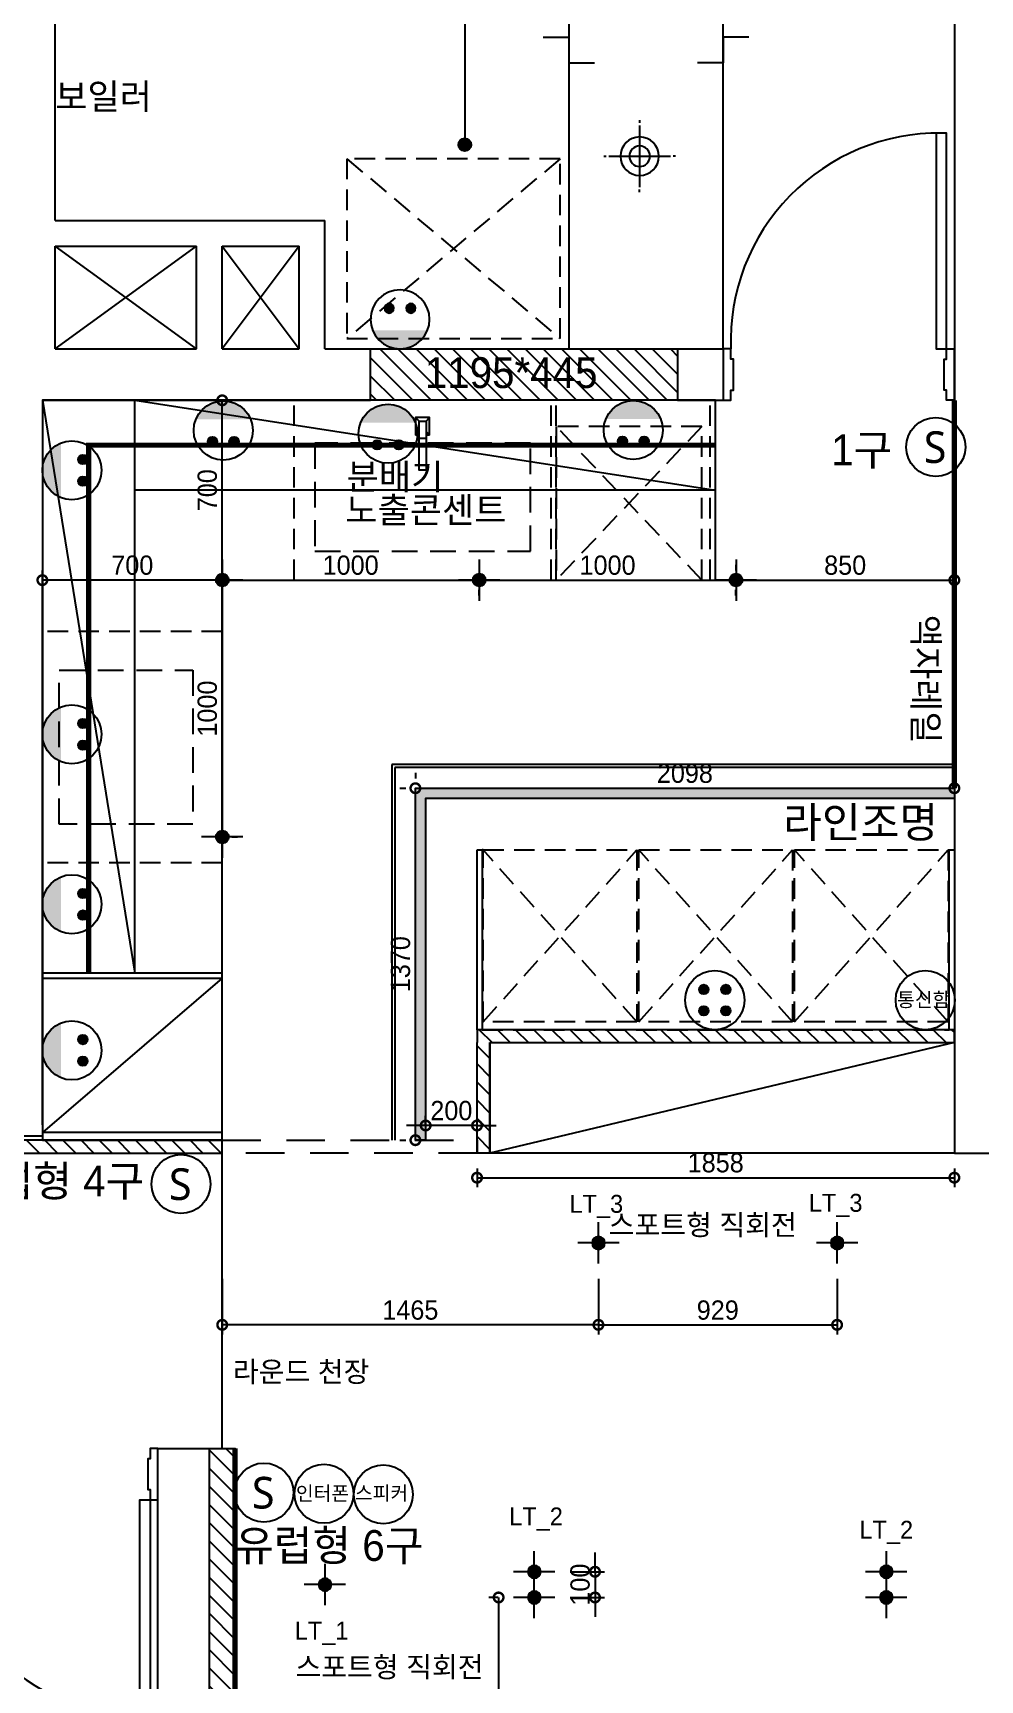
# Model space of a CAD drawing. Header units: inches. Extents: x -63256 to 33689, y -34490 to 100230.
# Drawn here: x 1653 to 5340, y -17154 to -10743 of the extents above; entities that cross this region are included whole.
import ezdxf

# ---------------------------------------------------------------- set-up
doc = ezdxf.new("R2010")
doc.units = ezdxf.units.IN
doc.header["$LTSCALE"] = 100
doc.header["$MEASUREMENT"] = 0
for name, pattern in [('DASHEDX2', [1.5, 1, -0.5]), ('DH-HID2', [1.2, 0.8, -0.4]), ('HID', [2.5, 1.5, -1]), ('HIDDEN', [0.375, 0.25, -0.125])]:
    doc.linetypes.add(name, pattern=pattern)
for name, color, linetype in [('0-ELC TEXT', 7, 'Continuous'), ('03-WAL NEW', 3, 'Continuous'), ('06-FUR', 6, 'Continuous'), ('06-LIGHT', 4, 'Continuous'), ('07-DIM WAL', 5, 'Continuous'), ('3.기호.계단선', 30, 'Continuous'), ('C-WIN', 4, 'Continuous'), ('CEIL-DOOR', 6, 'Continuous'), ('CEIL-LIGHT', 7, 'Continuous'), ('CO-DO-FR', 7, 'Continuous'), ('CO-DOOR', 8, 'Continuous'), ('FORM(YOURNAME)-1', 1, 'Continuous'), ('FU-FURM', 251, 'DH-HID2'), ('fur', 6, 'Continuous'), ('HAT', 5, 'Continuous'), ('Layer 1', 7, 'Continuous'), ('RC-LIGHT', 7, 'Continuous'), ('U-LANP', 6, 'Continuous'), ('도면층2', 2, 'Continuous'), ('설비', 140, 'Continuous')]:
    doc.layers.add(name, color=color, linetype=linetype)
doc.styles.add('스타일1', font='')
doc.styles.add('코레일둥고', font='')
doc.styles.get('스타일1').set_extended_font_data('HYwulM')
doc.styles.get('코레일둥고').set_extended_font_data('Korail Round Gothic Medium')
doc.dimstyles.new('30', dxfattribs={"dimscale": 30, "dimtxt": 2.5, "dimasz": 2.5, "dimexe": 1.25, "dimexo": 2, "dimtad": 1, "dimdec": 0, "dimtxsty": '스타일1', "dimblk": 'DOTSMALL', "dimcen": 2.5, "dimclrd": 1, "dimclre": 1, "dimclrt": 2, "dimadec": 0, "dimazin": 0, "dimtfac": 1, "dimtix": 1, "dimtmove": 0, "dimatfit": 3, "dimldrblk": 'DOTSMALL', "dimfxl": 1.25, "dimarcsym": 0})
pattern_1 = [(135, (98436.96, -346196.736), (-35.355339, -35.355339), [])]

# ---------------------------------------------------------------- blocks, each defined once
blk = doc.blocks.new('1')
at = {"linetype": 'Continuous'}
h = blk.add_hatch(color=4, dxfattribs=at)
h.dxf.hatch_style = 1
edge = h.paths.add_edge_path()
edge.add_arc((11539653, -14273504), 37.5, 0, 360)
at = {"color": 1, "linetype": 'Continuous'}
for p, q in [((11539653, -14273637), (11539653, -14273370)), ((11539520, -14273504), (11539787, -14273504))]:
    blk.add_line(p, q, dxfattribs=at)
at = {"color": 4, "linetype": 'Continuous'}
for radius in [41.5, 37.5]:
    blk.add_circle((11539653, -14273504), radius, dxfattribs=at)
blk = doc.blocks.new('_DOTSMALL')
at = {"color": 0, "linetype": 'ByBlock', "const_width": 0.5}
blk.add_lwpolyline([(-0.0625, 0, 1), (0.0625, 0, 1)], format="xyb", close=True, dxfattribs=at)
blk = doc.blocks.new('*D370')
at = {"layer": '07-DIM WAL', "color": 1, "lineweight": -2, "transparency": 16777216}
for p, q in [((3081.7, -13682.5), (3104.2, -13682.5)), ((3141.7, -15052.5), (3141.7, -13682.5)), ((3081.7, -15052.5), (3104.2, -15052.5))]:
    blk.add_line(p, q, dxfattribs=at)
at = {"layer": 'Defpoints', "color": 0, "transparency": 16777216}
for p in [(3141.7, -13682.5), (3141.7, -13682.5), (3141.7, -15052.5)]:
    blk.add_point(p, dxfattribs=at)
at = {"layer": '07-DIM WAL', "color": 1, "lineweight": -2, "transparency": 16777216, "xscale": 75, "yscale": 75, "zscale": 75}
for p, rotation in [((3141.7, -13682.5), 90), ((3141.7, -15052.5), 270)]:
    blk.add_blockref('_DOTSMALL', p, dxfattribs=dict(at, rotation=rotation))
at = {"layer": '07-DIM WAL', "color": 2, "transparency": 16777216, "insert": (3084, -14367.5), "char_height": 75, "attachment_point": 5, "rotation": 90, "style": '스타일1'}
blk.add_mtext('1370', dxfattribs=at)
blk = doc.blocks.new('*D371')
at = {"layer": '07-DIM WAL', "color": 1, "lineweight": -2, "transparency": 16777216}
for p, q in [((3141.7, -13622.5), (3141.7, -13645)), ((5239.7, -13622.5), (5239.7, -13645)), ((3141.7, -13682.5), (5239.7, -13682.5))]:
    blk.add_line(p, q, dxfattribs=at)
at = {"layer": 'Defpoints', "color": 0, "transparency": 16777216}
for p in [(3141.7, -13682.5), (5239.7, -13682.5), (5239.7, -13682.5)]:
    blk.add_point(p, dxfattribs=at)
at = {"layer": '07-DIM WAL', "color": 1, "lineweight": -2, "transparency": 16777216, "xscale": 75, "yscale": 75, "zscale": 75, "rotation": 180}
blk.add_blockref('_DOTSMALL', (3141.7, -13682.5), dxfattribs=at)
at = {"layer": '07-DIM WAL', "color": 1, "lineweight": -2, "transparency": 16777216, "xscale": 75, "yscale": 75, "zscale": 75}
blk.add_blockref('_DOTSMALL', (5239.7, -13682.5), dxfattribs=at)
at = {"layer": '07-DIM WAL', "color": 2, "transparency": 16777216, "insert": (4190.7, -13624.7), "char_height": 75, "attachment_point": 5, "style": '스타일1'}
blk.add_mtext('2098', dxfattribs=at)
blk = doc.blocks.new('*D316')
at = {"layer": '07-DIM WAL', "color": 1, "lineweight": -2, "transparency": 16777216}
for p, q in [((2389.7, -12812.5), (2389.7, -12835)), ((2389.7, -12872.5), (3389.7, -12872.5)), ((3389.7, -12932.5), (3389.7, -12910))]:
    blk.add_line(p, q, dxfattribs=at)
at = {"layer": 'Defpoints', "color": 0, "transparency": 16777216}
for p in [(2389.7, -12872.5), (3389.7, -12872.5), (3389.7, -12872.5)]:
    blk.add_point(p, dxfattribs=at)
at = {"layer": '07-DIM WAL', "color": 1, "lineweight": -2, "transparency": 16777216, "xscale": 75, "yscale": 75, "zscale": 75, "rotation": 180}
blk.add_blockref('_DOTSMALL', (2389.7, -12872.5), dxfattribs=at)
at = {"layer": '07-DIM WAL', "color": 1, "lineweight": -2, "transparency": 16777216, "xscale": 75, "yscale": 75, "zscale": 75}
blk.add_blockref('_DOTSMALL', (3389.7, -12872.5), dxfattribs=at)
at = {"layer": '07-DIM WAL', "color": 2, "transparency": 16777216, "insert": (2889.7, -12814.7), "char_height": 75, "attachment_point": 5, "style": '스타일1'}
blk.add_mtext('1000', dxfattribs=at)
blk = doc.blocks.new('*D377')
at = {"layer": '07-DIM WAL', "color": 1, "lineweight": -2, "transparency": 16777216}
for p, q in [((3389.7, -12812.5), (3389.7, -12835)), ((4389.7, -12812.5), (4389.7, -12835)), ((3389.7, -12872.5), (4389.7, -12872.5))]:
    blk.add_line(p, q, dxfattribs=at)
at = {"layer": 'Defpoints', "color": 0, "transparency": 16777216}
for p in [(3389.7, -12872.5), (4389.7, -12872.5), (4389.7, -12872.5)]:
    blk.add_point(p, dxfattribs=at)
at = {"layer": '07-DIM WAL', "color": 1, "lineweight": -2, "transparency": 16777216, "xscale": 75, "yscale": 75, "zscale": 75, "rotation": 180}
blk.add_blockref('_DOTSMALL', (3389.7, -12872.5), dxfattribs=at)
at = {"layer": '07-DIM WAL', "color": 1, "lineweight": -2, "transparency": 16777216, "xscale": 75, "yscale": 75, "zscale": 75}
blk.add_blockref('_DOTSMALL', (4389.7, -12872.5), dxfattribs=at)
at = {"layer": '07-DIM WAL', "color": 2, "transparency": 16777216, "insert": (3889.7, -12814.7), "char_height": 75, "attachment_point": 5, "style": '스타일1'}
blk.add_mtext('1000', dxfattribs=at)
blk = doc.blocks.new('*D317')
at = {"layer": '07-DIM WAL', "color": 1, "lineweight": -2, "transparency": 16777216}
for p, q in [((4389.7, -12872.5), (5239.7, -12872.5)), ((4389.7, -12932.5), (4389.7, -12910)), ((5239.7, -12932.5), (5239.7, -12910))]:
    blk.add_line(p, q, dxfattribs=at)
at = {"layer": 'Defpoints', "color": 0, "transparency": 16777216}
for p in [(4389.7, -12872.5), (5239.7, -12872.5), (5239.7, -12872.5)]:
    blk.add_point(p, dxfattribs=at)
at = {"layer": '07-DIM WAL', "color": 1, "lineweight": -2, "transparency": 16777216, "xscale": 75, "yscale": 75, "zscale": 75, "rotation": 180}
blk.add_blockref('_DOTSMALL', (4389.7, -12872.5), dxfattribs=at)
at = {"layer": '07-DIM WAL', "color": 1, "lineweight": -2, "transparency": 16777216, "xscale": 75, "yscale": 75, "zscale": 75}
blk.add_blockref('_DOTSMALL', (5239.7, -12872.5), dxfattribs=at)
at = {"layer": '07-DIM WAL', "color": 2, "transparency": 16777216, "insert": (4814.7, -12814.7), "char_height": 75, "attachment_point": 5, "style": '스타일1'}
blk.add_mtext('850', dxfattribs=at)
blk = doc.blocks.new('*D318')
at = {"layer": '07-DIM WAL', "color": 1, "lineweight": -2, "transparency": 16777216}
for p, q in [((2389.7, -12812.5), (2389.7, -12835)), ((1689.7, -14992.5), (1689.7, -12835)), ((2389.7, -12872.5), (1689.7, -12872.5))]:
    blk.add_line(p, q, dxfattribs=at)
at = {"layer": 'Defpoints', "color": 0, "transparency": 16777216}
for p in [(1689.7, -12872.5), (2389.7, -12872.5), (1689.7, -15052.5)]:
    blk.add_point(p, dxfattribs=at)
at = {"layer": '07-DIM WAL', "color": 1, "lineweight": -2, "transparency": 16777216, "xscale": 75, "yscale": 75, "zscale": 75, "rotation": 180}
blk.add_blockref('_DOTSMALL', (1689.7, -12872.5), dxfattribs=at)
at = {"layer": '07-DIM WAL', "color": 1, "lineweight": -2, "transparency": 16777216, "xscale": 75, "yscale": 75, "zscale": 75}
blk.add_blockref('_DOTSMALL', (2389.7, -12872.5), dxfattribs=at)
at = {"layer": '07-DIM WAL', "color": 2, "transparency": 16777216, "insert": (2039.7, -12814.7), "char_height": 75, "attachment_point": 5, "style": '스타일1'}
blk.add_mtext('700', dxfattribs=at)
blk = doc.blocks.new('*D319')
at = {"layer": '07-DIM WAL', "color": 1, "lineweight": -2, "transparency": 16777216}
for p, q in [((2389.7, -12872.5), (2389.7, -12172.5)), ((2449.7, -12172.5), (2427.2, -12172.5)), ((2449.7, -12872.5), (2427.2, -12872.5))]:
    blk.add_line(p, q, dxfattribs=at)
at = {"layer": 'Defpoints', "color": 0, "transparency": 16777216}
for p in [(2389.7, -12172.5), (2389.7, -12172.5), (2389.7, -12872.5)]:
    blk.add_point(p, dxfattribs=at)
at = {"layer": '07-DIM WAL', "color": 1, "lineweight": -2, "transparency": 16777216, "xscale": 75, "yscale": 75, "zscale": 75}
for p, rotation in [((2389.7, -12172.5), 90), ((2389.7, -12872.5), 270)]:
    blk.add_blockref('_DOTSMALL', p, dxfattribs=dict(at, rotation=rotation))
at = {"layer": '07-DIM WAL', "color": 2, "transparency": 16777216, "insert": (2332, -12522.5), "char_height": 75, "attachment_point": 5, "rotation": 90, "style": '스타일1'}
blk.add_mtext('700', dxfattribs=at)
blk = doc.blocks.new('*D320')
at = {"layer": '07-DIM WAL', "color": 1, "lineweight": -2, "transparency": 16777216}
for p, q in [((2389.7, -12872.5), (2389.7, -13872.5)), ((2449.7, -12872.5), (2427.2, -12872.5)), ((2449.7, -13872.5), (2427.2, -13872.5))]:
    blk.add_line(p, q, dxfattribs=at)
at = {"layer": 'Defpoints', "color": 0, "transparency": 16777216}
for p in [(2389.7, -12872.5), (2389.7, -13872.5), (2389.7, -13872.5)]:
    blk.add_point(p, dxfattribs=at)
at = {"layer": '07-DIM WAL', "color": 1, "lineweight": -2, "transparency": 16777216, "xscale": 75, "yscale": 75, "zscale": 75}
for p, rotation in [((2389.7, -12872.5), 90), ((2389.7, -13872.5), 270)]:
    blk.add_blockref('_DOTSMALL', p, dxfattribs=dict(at, rotation=rotation))
at = {"layer": '07-DIM WAL', "color": 2, "transparency": 16777216, "insert": (2332, -13372.5), "char_height": 75, "attachment_point": 5, "rotation": 90, "style": '스타일1'}
blk.add_mtext('1000', dxfattribs=at)
blk = doc.blocks.new('매입등')
at = {"layer": 'HAT', "color": 1}
for p, q in [((0, 140), (0, 130)), ((0, 120), (0, -120)), ((-140, 0), (-130, 0)), ((120, 0), (-120, 0)), ((140, 0), (130, 0)), ((-140, 0), (-130, 0)), ((0, -140), (0, -130))]:
    blk.add_line(p, q, dxfattribs=at)
blk.add_circle((0, 0), 40, dxfattribs=at)
at = {"layer": 'U-LANP'}
blk.add_circle((0, 0), 75, dxfattribs=at)
blk = doc.blocks.new('A$C59950440')
at = {"layer": 'CEIL-DOOR'}
blk.add_blockref('매입등', (140, 140), dxfattribs=at)
blk = doc.blocks.new('dfdadfs')
at = {"color": 1}
for p, q in [((-23510.3, -111972.5), (-24060.3, -111572.5)), ((-24060.3, -111972.5), (-23510.3, -111572.5)), ((-23410.3, -111572.5), (-23110.3, -111972.5)), ((-23110.3, -111572.5), (-23410.3, -111972.5))]:
    blk.add_line(p, q, dxfattribs=at)
at = {"layer": 'C-WIN'}
blk.add_lwpolyline([(-22832.9, -111972.5), (-21637.9, -111972.5), (-21637.9, -112172.5), (-22832.9, -112172.5)], close=True, dxfattribs=at)
at = {"layer": 'Layer 1'}
blk.add_line((-21460.5, -111972.5), (-21460.5, -110472.5), dxfattribs=at)
at = {"layer": '도면층2'}
for p, q in [((-20560.3, -110272.5), (-20560.3, -115102.5)), ((-24060.3, -111472.5), (-24060.3, -110472.5)), ((-24060.3, -111472.5), (-23010.3, -111472.5)), ((-23010.3, -111972.5), (-23010.3, -111472.5)), ((-24060.3, -111972.5), (-24060.3, -111572.5)), ((-24060.3, -111572.5), (-23510.3, -111572.5)), ((-23510.3, -111972.5), (-23510.3, -111572.5)), ((-23410.3, -111972.5), (-23410.3, -111572.5)), ((-23410.3, -111572.5), (-23110.3, -111572.5)), ((-23110.3, -111972.5), (-23110.3, -111572.5)), ((-24060.3, -111972.5), (-23510.3, -111972.5)), ((-23410.3, -111972.5), (-23110.3, -111972.5)), ((-23010.3, -111972.5), (-22832.9, -111972.5)), ((-21637.9, -111972.5), (-21460.5, -111972.5)), ((-21460.5, -111972.5), (-21460.5, -112172.5)), ((-24110.3, -112172.5), (-24110.3, -115037.5)), ((-24110.3, -112172.5), (-22832.9, -112172.5)), ((-21637.9, -112172.5), (-21460.5, -112172.5)), ((-24110.3, -115037.5), (-24210.3, -115037.5)), ((-20560.3, -115102.5), (-20360.3, -115102.5)), ((-23660.3, -117092.5), (-23660.3, -116252.5)), ((-23660.3, -116252.5), (-23460.3, -116252.5)), ((-23460.3, -117092.5), (-23460.3, -116252.5)), ((-23660.3, -117292.5), (-23660.3, -117092.5)), ((-23460.3, -120782.5), (-23460.3, -117092.5))]:
    blk.add_line(p, q, dxfattribs=at)
for points in [[(-22832.9, -112172.5), (-22832.9, -111972.5)], [(-21637.9, -111972.5), (-21637.9, -112172.5)]]:
    blk.add_lwpolyline(points, dxfattribs=at)
at = {"layer": '0-ELC TEXT', "style": '코레일둥고'}
blk.add_text('1195*445', height=120, dxfattribs=at).set_placement((-22621.6, -112124.9))
blk = doc.blocks.new('hfgafgf')
at = {"layer": '03-WAL NEW'}
h = blk.add_hatch(dxfattribs=at)
h.set_pattern_fill('_USER', color=256, scale=50, angle=135, pattern_type=0)
h.set_pattern_definition(pattern_1)
h.paths.add_polyline_path([(2967.1, -111972.5), (4162.1, -111972.5), (4162.1, -112172.5), (2967.1, -112172.5)])
h = blk.add_hatch(dxfattribs=at)
h.set_pattern_fill('_USER', color=256, scale=50, angle=135, pattern_type=0)
h.set_pattern_definition(pattern_1)
h.paths.add_polyline_path([(3431.7, -114672.5), (5239.7, -114672.5), (5239.7, -114622.5), (5219.7, -114622.5), (3401.7, -114622.5), (3381.7, -114622.5), (3381.7, -114672.5), (3381.7, -115102.5), (3431.7, -115102.5)])
h = blk.add_hatch(dxfattribs=at)
h.set_pattern_fill('_USER', color=256, scale=50, angle=135, pattern_type=0)
h.set_pattern_definition(pattern_1)
h.paths.add_polyline_path([(1589.5, -115102.5), (2389.7, -115102.5), (2389.7, -115052.5), (1589.5, -115052.5)])
h = blk.add_hatch(dxfattribs=at)
h.set_pattern_fill('_USER', color=256, scale=50, angle=135, pattern_type=0)
h.set_pattern_definition(pattern_1)
h.paths.add_polyline_path([(2439.7, -116252.5), (2339.7, -116252.5), (2339.7, -120582.5), (2439.7, -120582.5)])
for points in [[(2967.1, -111972.5), (4162.1, -111972.5), (4162.1, -112172.5), (2967.1, -112172.5)], [(1589.5, -115102.5), (2389.7, -115102.5), (2389.7, -115052.5), (1589.5, -115052.5)]]:
    blk.add_lwpolyline(points, close=True, dxfattribs=at)
for points in [[(5239.7, -114622.5), (3381.7, -114622.5), (3381.7, -114672.5)], [(3431.7, -114672.5), (5239.7, -114672.5), (5239.7, -114619.4)], [(3431.7, -114672.5), (3431.7, -115102.5), (3381.7, -115102.5), (3381.7, -114672.5)], [(2339.7, -116252.5), (2439.7, -116252.5), (2439.7, -121082.5), (2339.7, -121082.5)], [(2339.7, -120782.5), (2339.7, -116252.5)]]:
    blk.add_lwpolyline(points, dxfattribs=at)
at = {"layer": '03-WAL NEW', "color": 7, "linetype": 'HID'}
blk.add_lwpolyline([(2389.7, -115052.5), (3381.7, -115052.5), (3381.7, -115102.5), (2389.7, -115102.5)], close=True, dxfattribs=at)
at = {"layer": '06-FUR', "color": 8}
for p, q in [((2389.7, -114422.5), (1689.7, -115022.5)), ((5239.7, -114672.5), (3431.7, -115102.5))]:
    blk.add_line(p, q, dxfattribs=at)
for points in [[(1689.7, -115052.5), (2389.7, -115052.5), (2389.7, -112872.5), (4309.7, -112872.5), (4309.7, -112172.5), (1689.7, -112172.5), (1689.7, -115052.5)], [(1689.7, -112172.5), (2049.7, -114402.5), (2049.7, -112172.5)], [(2049.7, -112172.5), (4309.7, -112522.5), (2049.7, -112522.5)], [(3381.7, -113922.5), (3401.7, -113922.5), (3401.7, -114622.5), (3381.7, -114622.5), (3381.7, -113922.5)], [(5219.7, -113922.5), (5239.7, -113922.5), (5239.7, -114622.5), (5219.7, -114622.5), (5219.7, -113922.5)]]:
    blk.add_lwpolyline(points, dxfattribs=at)
at = {"layer": '06-FUR', "color": 8, "linetype": 'DASHEDX2'}
for points in [[(2749.7, -112759.7), (3589.7, -112759.7), (3589.7, -112339.7), (2749.7, -112339.7)], [(2275.7, -113222.5), (2275.7, -113822.5), (1755.7, -113822.5), (1755.7, -113222.5)]]:
    blk.add_lwpolyline(points, close=True, dxfattribs=at)
at = {"layer": '06-FUR', "color": 8}
for points in [[(1689.7, -114402.5), (1689.7, -114422.5), (2389.7, -114422.5), (2389.7, -114402.5)], [(3431.7, -114672.5), (5239.7, -114672.5), (5239.7, -115102.5), (3431.7, -115102.5)], [(1689.7, -115022.5), (1689.7, -115052.5), (2389.7, -115052.5), (2389.7, -115022.5)]]:
    blk.add_lwpolyline(points, close=True, dxfattribs=at)
at = {"layer": '3.기호.계단선', "color": 8}
blk.add_line((3739.5, -110472.5), (3739.5, -111972.5), dxfattribs=at)
for points in [[(3639.5, -110758.5), (3739.5, -110758.5), (3739.5, -110858.5), (3839.5, -110858.5)], [(4439.5, -110758.5), (4339.5, -110758.5), (4339.5, -110858.5), (4239.5, -110858.5)]]:
    blk.add_lwpolyline(points, dxfattribs=at)
at = {"layer": 'CO-DO-FR'}
for points in [[(4339.5, -111972.5), (4339.5, -112172.5), (4369.5, -112172.5), (4369.5, -112132.5), (4379.5, -112132.5), (4379.5, -112012.5), (4369.5, -112012.5), (4369.5, -111972.5), (4339.5, -111972.5)], [(5239.5, -111972.5), (5239.5, -112172.5), (5209.5, -112172.5), (5209.5, -112132.5), (5199.5, -112132.5), (5199.5, -112012.5), (5209.5, -112012.5), (5209.5, -111972.5), (5239.5, -111972.5)], [(2139.7, -116452.5), (2139.7, -116252.5), (2109.7, -116252.5), (2109.7, -116292.5), (2099.7, -116292.5), (2099.7, -116412.5), (2109.7, -116412.5), (2109.7, -116452.5), (2139.7, -116452.5)]]:
    blk.add_lwpolyline(points, close=True, dxfattribs=at)
at = {"layer": 'CO-DOOR'}
for points in [[(5169.5, -111132.5), (5169.5, -111972.5), (5209.5, -111972.5), (5209.5, -111132.5)], [(2069.7, -117292.5), (2069.7, -116452.5), (2109.7, -116452.5), (2109.7, -117292.5)]]:
    blk.add_lwpolyline(points, close=True, dxfattribs=at)
for centre, start, end in [((5179.5, -111942.9), 89.2931, 182.08746), ((2079.7, -116482), 177.91254, 270.7069)]:
    blk.add_arc(centre, 810.5, start, end, dxfattribs=at)
at = {"layer": 'FU-FURM'}
for p, q in [((3705.1, -111232.3), (2875.1, -111932.3)), ((2875.1, -111232.3), (3705.1, -111932.3))]:
    blk.add_line(p, q, dxfattribs=at)
at = {"layer": 'FU-FURM', "color": 8}
for p, q in [((2389.7, -112872.5), (2389.7, -112172.5)), ((2669.7, -112872.5), (2669.7, -112172.5)), ((3669.7, -112872.5), (3669.7, -112172.5)), ((3689.7, -112872.5), (3689.7, -112172.5)), ((4289.7, -112872.5), (4289.7, -112172.5)), ((4256.7, -112872.5), (3689.7, -112274.5)), ((4256.7, -112274.5), (3689.7, -112872.5)), ((2389.7, -112872.5), (1689.7, -112872.5)), ((2389.7, -113072.5), (1689.7, -113072.5)), ((3405.7, -113922.5), (3401.7, -113922.5)), ((4003.7, -114592.5), (3405.7, -113922.5)), ((3405.7, -114592.5), (4003.7, -113922.5)), ((4609.7, -114592.5), (4011.7, -113922.5)), ((4011.7, -114592.5), (4609.7, -113922.5)), ((5215.7, -114592.5), (4617.7, -113922.5)), ((4617.7, -114592.5), (5215.7, -113922.5)), ((5215.7, -113922.5), (5219.7, -113922.5)), ((2389.7, -113972.5), (1689.7, -113972.5))]:
    blk.add_line(p, q, dxfattribs=at)
at = {"layer": 'FU-FURM'}
blk.add_lwpolyline([(2875.1, -111932.3), (3705.1, -111932.3), (3705.1, -111232.3), (2875.1, -111232.3)], close=True, dxfattribs=at)
at = {"layer": 'FU-FURM', "color": 8}
for points in [[(3689.7, -112274.5), (3689.7, -112872.5), (4256.7, -112872.5), (4256.7, -112274.5)], [(3405.7, -113922.5), (4003.7, -113922.5), (4003.7, -114592.5), (3405.7, -114592.5)], [(4011.7, -113922.5), (4609.7, -113922.5), (4609.7, -114592.5), (4011.7, -114592.5)], [(4617.7, -113922.5), (5215.7, -113922.5), (5215.7, -114592.5), (4617.7, -114592.5)]]:
    blk.add_lwpolyline(points, close=True, dxfattribs=at)
blk.add_lwpolyline([(3401.7, -113922.5), (3401.7, -114622.5), (5219.7, -114622.5), (5219.7, -113922.5)], dxfattribs=at)
at = {"layer": 'fur', "color": 8}
for p, q in [((3156.1, -112253.3), (3142.5, -112239.7)), ((3183.3, -112253.3), (3197, -112239.7)), ((3142.5, -112307.9), (3156.1, -112294.2)), ((3156.1, -112307.9), (3142.5, -112307.9)), ((3183.3, -112321.5), (3156.1, -112321.5)), ((3183.3, -112294.2), (3197, -112307.9)), ((3197, -112307.9), (3183.3, -112307.9))]:
    blk.add_line(p, q, dxfattribs=at)
blk.add_lwpolyline([(3197, -112307.9), (3197, -112239.7), (3142.5, -112239.7), (3142.5, -112307.9)], dxfattribs=at)
blk.add_lwpolyline([(3183.3, -112253.3), (3183.3, -112444.2), (3156.1, -112444.2), (3156.1, -112253.3)], close=True, dxfattribs=at)
at = {"layer": '07-DIM WAL'}
blk.add_blockref('dfdadfs', (25800, 0), dxfattribs=at)
blk = doc.blocks.new('SW')
at = {"layer": '설비', "color": 140}
blk.add_circle((11533254, -14277699), 184, dxfattribs=at)
at = {"layer": '설비', "color": 140, "insert": (11533320, -14277601), "char_height": 197.14, "width": 314.33, "attachment_point": 3, "style": '코레일둥고'}
blk.add_mtext('{\\fMalgun Gothic|b0|i0|c129|p50;S}', dxfattribs=at)
blk = doc.blocks.new('TLSTJF')
at = {"layer": '설비'}
h = blk.add_hatch(color=10, dxfattribs=at)
edge = h.paths.add_edge_path()
edge.add_arc((-17018, -98621.5), 18.3, 0, 360)
h = blk.add_hatch(color=10, dxfattribs=at)
edge = h.paths.add_edge_path()
edge.add_arc((-16934, -98621.5), 18.3, 0, 360)
h = blk.add_hatch(color=10, dxfattribs=at)
edge = h.paths.add_edge_path()
edge.add_line((-16869.4, -98707.5), (-17082.7, -98707.5))
edge.add_ellipse((-16976, -98664.4), major_axis=(81.3, 81.3), ratio=1, start_angle=156.95778, end_angle=293.04222)
at = {"layer": '설비', "color": 10}
for centre, radius in [((-16976, -98664.4), 115), ((-17018, -98621.5), 18.3), ((-16934, -98621.5), 18.3)]:
    blk.add_circle(centre, radius, dxfattribs=at)
blk = doc.blocks.new('*D395')
at = {"layer": '07-DIM WAL', "color": 1, "lineweight": -2, "transparency": 16777216}
for p, q in [((3181.7, -14995.4), (3106.7, -14995.4)), ((3181.7, -14992.5), (3181.7, -14957.9)), ((3381.7, -14995.4), (3181.7, -14995.4)), ((3381.7, -14992.5), (3381.7, -14957.9)), ((3381.7, -14995.4), (3456.7, -14995.4))]:
    blk.add_line(p, q, dxfattribs=at)
at = {"layer": 'Defpoints', "color": 0, "transparency": 16777216}
for p in [(3181.7, -14995.4), (3181.7, -15052.5), (3381.7, -15052.5)]:
    blk.add_point(p, dxfattribs=at)
at = {"layer": '07-DIM WAL', "color": 1, "lineweight": -2, "transparency": 16777216, "xscale": 75, "yscale": 75, "zscale": 75}
blk.add_blockref('_DOTSMALL', (3181.7, -14995.4), dxfattribs=at)
at = {"layer": '07-DIM WAL', "color": 1, "lineweight": -2, "transparency": 16777216, "xscale": 75, "yscale": 75, "zscale": 75, "rotation": 180}
blk.add_blockref('_DOTSMALL', (3381.7, -14995.4), dxfattribs=at)
at = {"layer": '07-DIM WAL', "color": 2, "transparency": 16777216, "insert": (3281.7, -14937.7), "char_height": 75, "attachment_point": 5, "style": '스타일1'}
blk.add_mtext('200', dxfattribs=at)
blk = doc.blocks.new('*D406')
at = {"layer": '07-DIM WAL', "color": 1, "lineweight": -2, "transparency": 16777216}
for p, q in [((3381.7, -15162.5), (3381.7, -15236)), ((5239.7, -15162.5), (5239.7, -15236)), ((3381.7, -15198.5), (5239.7, -15198.5))]:
    blk.add_line(p, q, dxfattribs=at)
at = {"layer": 'Defpoints', "color": 0, "transparency": 16777216}
for p in [(3381.7, -15102.5), (5239.7, -15102.5), (5239.7, -15198.5)]:
    blk.add_point(p, dxfattribs=at)
at = {"layer": '07-DIM WAL', "color": 1, "lineweight": -2, "transparency": 16777216, "xscale": 75, "yscale": 75, "zscale": 75, "rotation": 180}
blk.add_blockref('_DOTSMALL', (3381.7, -15198.5), dxfattribs=at)
at = {"layer": '07-DIM WAL', "color": 1, "lineweight": -2, "transparency": 16777216, "xscale": 75, "yscale": 75, "zscale": 75}
blk.add_blockref('_DOTSMALL', (5239.7, -15198.5), dxfattribs=at)
at = {"layer": '07-DIM WAL', "color": 2, "transparency": 16777216, "insert": (4310.7, -15140.8), "char_height": 75, "attachment_point": 5, "style": '스타일1'}
blk.add_mtext('1858', dxfattribs=at)
blk = doc.blocks.new('*D420')
at = {"layer": '03-WAL NEW', "color": 1, "lineweight": -2, "transparency": 16777216}
for p, q in [((3854.2, -15592.8), (3854.2, -15808.8)), ((4783.2, -15592.8), (4783.2, -15808.8)), ((3854.2, -15771.3), (4783.2, -15771.3))]:
    blk.add_line(p, q, dxfattribs=at)
at = {"layer": 'Defpoints', "color": 0, "transparency": 16777216}
for p in [(3854.2, -15532.8), (4783.2, -15532.8), (4783.2, -15771.3)]:
    blk.add_point(p, dxfattribs=at)
at = {"layer": '03-WAL NEW', "color": 1, "lineweight": -2, "transparency": 16777216, "xscale": 75, "yscale": 75, "zscale": 75, "rotation": 180}
blk.add_blockref('_DOTSMALL', (3854.2, -15771.3), dxfattribs=at)
at = {"layer": '03-WAL NEW', "color": 1, "lineweight": -2, "transparency": 16777216, "xscale": 75, "yscale": 75, "zscale": 75}
blk.add_blockref('_DOTSMALL', (4783.2, -15771.3), dxfattribs=at)
at = {"layer": '03-WAL NEW', "color": 2, "transparency": 16777216, "insert": (4318.7, -15714.3), "char_height": 75, "attachment_point": 5, "style": '스타일1'}
blk.add_mtext('929', dxfattribs=at)
blk = doc.blocks.new('*D421')
at = {"layer": '03-WAL NEW', "color": 1, "lineweight": -2, "transparency": 16777216}
for p, q in [((2389.7, -15592.8), (2389.7, -15808.8)), ((3854.2, -15592.8), (3854.2, -15808.8)), ((3854.2, -15771.3), (2389.7, -15771.3))]:
    blk.add_line(p, q, dxfattribs=at)
at = {"layer": 'Defpoints', "color": 0, "transparency": 16777216}
for p in [(2389.7, -15532.8), (3854.2, -15532.8), (2389.7, -15771.3)]:
    blk.add_point(p, dxfattribs=at)
at = {"layer": '03-WAL NEW', "color": 1, "lineweight": -2, "transparency": 16777216, "xscale": 75, "yscale": 75, "zscale": 75, "rotation": 180}
blk.add_blockref('_DOTSMALL', (2389.7, -15771.3), dxfattribs=at)
at = {"layer": '03-WAL NEW', "color": 1, "lineweight": -2, "transparency": 16777216, "xscale": 75, "yscale": 75, "zscale": 75}
blk.add_blockref('_DOTSMALL', (3854.2, -15771.3), dxfattribs=at)
at = {"layer": '03-WAL NEW', "color": 2, "transparency": 16777216, "insert": (3122, -15714.2), "char_height": 75, "attachment_point": 5, "style": '스타일1'}
blk.add_mtext('1465', dxfattribs=at)
blk = doc.blocks.new('*D422')
at = {"layer": '03-WAL NEW', "color": 1, "lineweight": -2, "transparency": 16777216}
for p, q in [((3840.9, -16732.5), (3840.9, -16657.5)), ((3744.7, -16732.5), (3878.4, -16732.5)), ((3840.9, -16732.5), (3840.9, -16832.5)), ((3744.7, -16832.5), (3878.4, -16832.5)), ((3840.9, -16832.5), (3840.9, -16907.5))]:
    blk.add_line(p, q, dxfattribs=at)
at = {"layer": 'Defpoints', "color": 0, "transparency": 16777216}
for p in [(3684.7, -16732.5), (3684.7, -16832.5), (3840.9, -16832.5)]:
    blk.add_point(p, dxfattribs=at)
at = {"layer": '03-WAL NEW', "color": 1, "lineweight": -2, "transparency": 16777216, "xscale": 75, "yscale": 75, "zscale": 75}
for p, rotation in [((3840.9, -16732.5), 270), ((3840.9, -16832.5), 90)]:
    blk.add_blockref('_DOTSMALL', p, dxfattribs=dict(at, rotation=rotation))
at = {"layer": '03-WAL NEW', "color": 2, "transparency": 16777216, "insert": (3783.1, -16782.5), "char_height": 75, "attachment_point": 5, "rotation": 90, "style": '스타일1'}
blk.add_mtext('100', dxfattribs=at)
blk = doc.blocks.new('*D426')
at = {"layer": '03-WAL NEW', "color": 1, "lineweight": -2, "transparency": 16777216}
for p, q in [((3464.1, -16832.5), (3428.2, -16832.5)), ((3465.7, -16832.5), (3465.7, -18417.5)), ((3464.1, -18417.5), (3428.2, -18417.5))]:
    blk.add_line(p, q, dxfattribs=at)
at = {"layer": 'Defpoints', "color": 0, "transparency": 16777216}
for p in [(3524.1, -16832.5), (3465.7, -18417.5), (3524.1, -18417.5)]:
    blk.add_point(p, dxfattribs=at)
at = {"layer": '03-WAL NEW', "color": 1, "lineweight": -2, "transparency": 16777216, "xscale": 75, "yscale": 75, "zscale": 75}
for p, rotation in [((3465.7, -16832.5), 90), ((3465.7, -18417.5), 270)]:
    blk.add_blockref('_DOTSMALL', p, dxfattribs=dict(at, rotation=rotation))
at = {"layer": '03-WAL NEW', "color": 2, "transparency": 16777216, "insert": (3407.9, -17625), "char_height": 75, "attachment_point": 5, "rotation": 90, "style": '스타일1'}
blk.add_mtext('1585', dxfattribs=at)

msp = doc.modelspace()

# ---------------------------------------------------------------- hatches: boundary and pattern name
at = {"layer": '0-ELC TEXT'}
h = msp.add_hatch(color=256, dxfattribs=at)
h.dxf.hatch_style = 1
edge = h.paths.add_edge_path()
edge.add_arc((3333.9, -11177.7), 25, -180, 180, ccw=False)
at = {"layer": '06-LIGHT'}
h = msp.add_hatch(dxfattribs=at)
h.set_pattern_fill('ANSI31', color=140)
h.set_pattern_definition([(45, (25852.90224, -23866.0576), (-0.08838834765, 0.08838834765), [])])
h.paths.add_polyline_path([(5239.7, -13722.5), (3181.7, -13722.5), (3181.7, -15052.5), (3141.7, -15052.5), (3141.7, -13682.5), (5239.7, -13682.5)])
at = {"layer": '설비'}
h = msp.add_hatch(color=10, dxfattribs=at)
edge = h.paths.add_edge_path()
edge.add_arc((4264.3, -14465.4), 18.3, -90, 270, ccw=False)
h = msp.add_hatch(color=10, dxfattribs=at)
edge = h.paths.add_edge_path()
edge.add_arc((4350.2, -14465.4), 18.3, 270, 630)
h = msp.add_hatch(color=10, dxfattribs=at)
edge = h.paths.add_edge_path()
edge.add_arc((4264.3, -14549.5), 18.3, -90, 270, ccw=False)
h = msp.add_hatch(color=10, dxfattribs=at)
edge = h.paths.add_edge_path()
edge.add_arc((4350.2, -14549.5), 18.3, 270, 630)

# ---------------------------------------------------------------- linework, layer by layer
at = {"layer": '0-ELC TEXT'}
msp.add_line((3333.9, -9668.6), (3333.9, -11177.7), dxfattribs=at)
msp.add_circle((3333.9, -11177.7), 25, dxfattribs=at)
at = {"layer": '06-LIGHT'}
msp.add_line((2389.7, -16252.5), (2389.7, -15102.5), dxfattribs=at)
at = {"layer": '06-LIGHT', "color": 140}
msp.add_lwpolyline([(5239.7, -13722.5), (3181.7, -13722.5), (3181.7, -15052.5), (3141.7, -15052.5), (3141.7, -13722.5), (3141.7, -13682.5), (5239.7, -13682.5), (5239.7, -13722.5)], dxfattribs=at)
at = {"layer": '3.기호.계단선', "linetype": 'HID'}
for points in [[(5239.7, -12172.5, 20, 20, 0), (5239.7, -13682.5, 20, 20, 0)], [(2439.7, -20582.5, 20, 20, 0), (2439.7, -16252.5, 20, 20, 0)]]:
    msp.add_lwpolyline(points, format="xyseb", dxfattribs=at)
at = {"layer": 'CEIL-LIGHT', "color": 10, "linetype": 'HIDDEN', "ltscale": 5, "const_width": 20}
msp.add_lwpolyline([(1869.7, -14402.5), (1869.7, -12347.5), (4309.7, -12347.5)], dxfattribs=at)
at = {"layer": 'RC-LIGHT'}
for p, q in [((5239.7, -13590.5), (3049.7, -13590.5)), ((3049.7, -13590.5), (3049.7, -15052.5)), ((5239.7, -13602.5), (3061.7, -13602.5)), ((3061.7, -13602.5), (3061.7, -15052.5))]:
    msp.add_line(p, q, dxfattribs=at)
at = {"layer": '설비', "color": 10}
for centre, radius in [((4307.2, -14507.5), 115), ((4264.3, -14465.4), 18.3), ((4350.2, -14465.4), 18.3), ((4264.3, -14549.5), 18.3), ((4350.2, -14549.5), 18.3)]:
    msp.add_circle(centre, radius, dxfattribs=at)
at = {"layer": '설비', "color": 140}
for centre in [(5126.3, -14507.5), (2786.1, -16428.9), (3017, -16431.1)]:
    msp.add_circle(centre, 115, dxfattribs=at)

# ---------------------------------------------------------------- block references
at = {"layer": '07-DIM WAL'}
msp.add_blockref('hfgafgf', (0, 100000), dxfattribs=at)
at = {"layer": 'RC-LIGHT', "xscale": -1}
msp.add_blockref('A$C59950440', (4154.7, -11362.5), dxfattribs=at)
at = {"layer": 'RC-LIGHT', "xscale": 0.6024096385271789, "yscale": 0.6024096385271789, "zscale": 0.6024096385271789, "rotation": 180}
for p in [(6953988.2, -8611368.7), (6954988.2, -8611368.7), (6955988.2, -8611368.7), (6953988.2, -8612368.7)]:
    msp.add_blockref('1', p, dxfattribs=at)
at = {"layer": 'RC-LIGHT', "xscale": -0.6024096385271789, "yscale": 0.6024096385271789, "zscale": 0.6024096385271789}
for p in [(6955452.7, 8583043.8), (6956381.7, 8583043.8), (6955202.9, 8581763.8), (6956573.2, 8581763.8), (6954388.2, 8581713.8), (6955202.9, 8581663.8), (6956573.2, 8581663.8)]:
    msp.add_blockref('1', p, dxfattribs=at)
at = {"layer": '설비', "xscale": -1, "rotation": 359.9999999999999}
msp.add_blockref('TLSTJF', (-13893.9, 86807), dxfattribs=at)
at = {"layer": '설비'}
for p, rotation in [((-14582.3, -110954.4), 180), ((-12986.2, -110952.6), 180), ((-13940.8, -110967.2), 180), ((100469.2, -29420.9), 270.0000000000001), ((100469.2, -30448.7), 270.0000000000001), ((100469.2, -31110.1), 270.0000000000001), ((100469.2, -31679.2), 270.0000000000001)]:
    msp.add_blockref('TLSTJF', p, dxfattribs=dict(at, rotation=rotation))
at = {"layer": '설비', "color": 140, "xscale": 0.625, "yscale": 0.625, "zscale": 0.625}
for p in [(-7203116.3, 8911207.5), (-7206054.5, 8908338.6), (-7205731.6, 8907137.5)]:
    msp.add_blockref('SW', p, dxfattribs=at)

# ---------------------------------------------------------------- texts
at = {"layer": '0-ELC TEXT', "style": '코레일둥고'}
for s, height, p in [('1구', 120, (4760.6, -12425.3)), ('유럽형 4구', 120, (1353.3, -15271.4)), ('스포트형 직회전', 80, (3894.4, -15422.3)), ('라운드 천장', 80, (2431.6, -15993.8)), ('유럽형 6구', 120, (2439.7, -16690.2)), ('스포트형 직회전', 80, (2675, -17143.3))]:
    msp.add_text(s, height=height, dxfattribs=at).set_placement(p)
at = {"layer": '06-LIGHT', "color": 140, "style": '코레일둥고'}
msp.add_text('라인조명', height=120, dxfattribs=at).set_placement((4573.7, -13874.9))
at = {"layer": '3.기호.계단선', "style": '코레일둥고'}
for s, p in [('보일러', (1739.7, -11039.6)), ('분배기', (2874.1, -12520.2)), ('노출콘센트', (2868.8, -12649.4))]:
    msp.add_text(s, height=100, dxfattribs=at).set_placement(p)
msp.add_text('액자레일', height=100, rotation=270, dxfattribs=at).set_placement((5078.7, -13006.9))
at = {"layer": 'FORM(YOURNAME)-1', "color": 0, "style": '코레일둥고'}
for s, p in [('LT_3', (3741.8, -15335.3)), ('LT_3', (4673.4, -15331.4)), ('LT_2', (3507, -16552.2)), ('LT_2', (4870.3, -16604.1)), ('LT_1', (2672.3, -16996.8))]:
    msp.add_text(s, height=70, dxfattribs=at).set_placement(p)
at = {"layer": '설비', "color": 140, "style": '코레일둥고'}
for s, p in [('통신함', (5016.8, -14533.2)), ('인터폰', (2676.6, -16454.7)), ('스피커', (2906.5, -16453.8))]:
    msp.add_text(s, height=55, dxfattribs=at).set_placement(p)

# ---------------------------------------------------------------- dimensions: what is measured, and where the dimension line sits
at = {"layer": '03-WAL NEW'}
for base, p1, p2, picture, middle in [((2389.7270093, -15771.326931), (3854.2270093, -15532.7856488), (2389.7270093, -15532.7856488), '*D421', (3121.9770093, -15714.1781294)), ((4783.2, -15771.3), (3854.2, -15532.8), (4783.2, -15532.8), '*D420', (4318.7, -15714.3))]:
    dim = msp.add_linear_dim(base=base, p1=p1, p2=p2, dimstyle='30', dxfattribs=at)
    dim.commit()
    dim.dimension.update_dxf_attribs({"geometry": picture, "text_midpoint": middle})
for base, p1, p2, picture, middle in [((3840.9, -16832.5), (3684.7, -16732.5), (3684.7, -16832.5), '*D422', (3783.1, -16782.5)), ((3465.7, -18417.5), (3524.1, -16832.5), (3524.1, -18417.5), '*D426', (3407.9, -17625))]:
    dim = msp.add_linear_dim(base=base, p1=p1, p2=p2, angle=90, dimstyle='30', dxfattribs=at)
    dim.commit()
    dim.dimension.update_dxf_attribs({"geometry": picture, "text_midpoint": middle})
at = {"layer": '07-DIM WAL'}
for base, p1, p2, picture, middle in [((2389.7, -12172.5), (2389.7, -12872.5), (2389.7, -12172.5), '*D319', (2332, -12522.5)), ((2389.7, -13872.5), (2389.7, -12872.5), (2389.7, -13872.5), '*D320', (2332, -13372.5)), ((3141.7, -13682.5), (3141.7, -15052.5), (3141.7, -13682.5), '*D370', (3084, -14367.5))]:
    dim = msp.add_linear_dim(base=base, p1=p1, p2=p2, angle=90, dimstyle='30', dxfattribs=at)
    dim.commit()
    dim.dimension.update_dxf_attribs({"geometry": picture, "text_midpoint": middle})
for base, p1, p2, picture, middle in [((1689.7, -12872.5), (2389.7, -12872.5), (1689.7, -15052.5), '*D318', (2039.7, -12814.7)), ((3389.7, -12872.5), (2389.7, -12872.5), (3389.7, -12872.5), '*D316', (2889.7, -12814.7)), ((4389.7, -12872.5), (3389.7, -12872.5), (4389.7, -12872.5), '*D377', (3889.7, -12814.7)), ((5239.7, -12872.5), (4389.7, -12872.5), (5239.7, -12872.5), '*D317', (4814.7, -12814.7)), ((5239.7, -13682.5), (3141.7, -13682.5), (5239.7, -13682.5), '*D371', (4190.7, -13624.7)), ((3181.7, -14995.4), (3381.7, -15052.5), (3181.7, -15052.5), '*D395', (3281.7, -14937.7)), ((5239.7, -15198.5), (3381.7, -15102.5), (5239.7, -15102.5), '*D406', (4310.7, -15140.8))]:
    dim = msp.add_linear_dim(base=base, p1=p1, p2=p2, dimstyle='30', dxfattribs=at)
    dim.commit()
    dim.dimension.update_dxf_attribs({"geometry": picture, "text_midpoint": middle})

doc.saveas('drawing.dxf')
